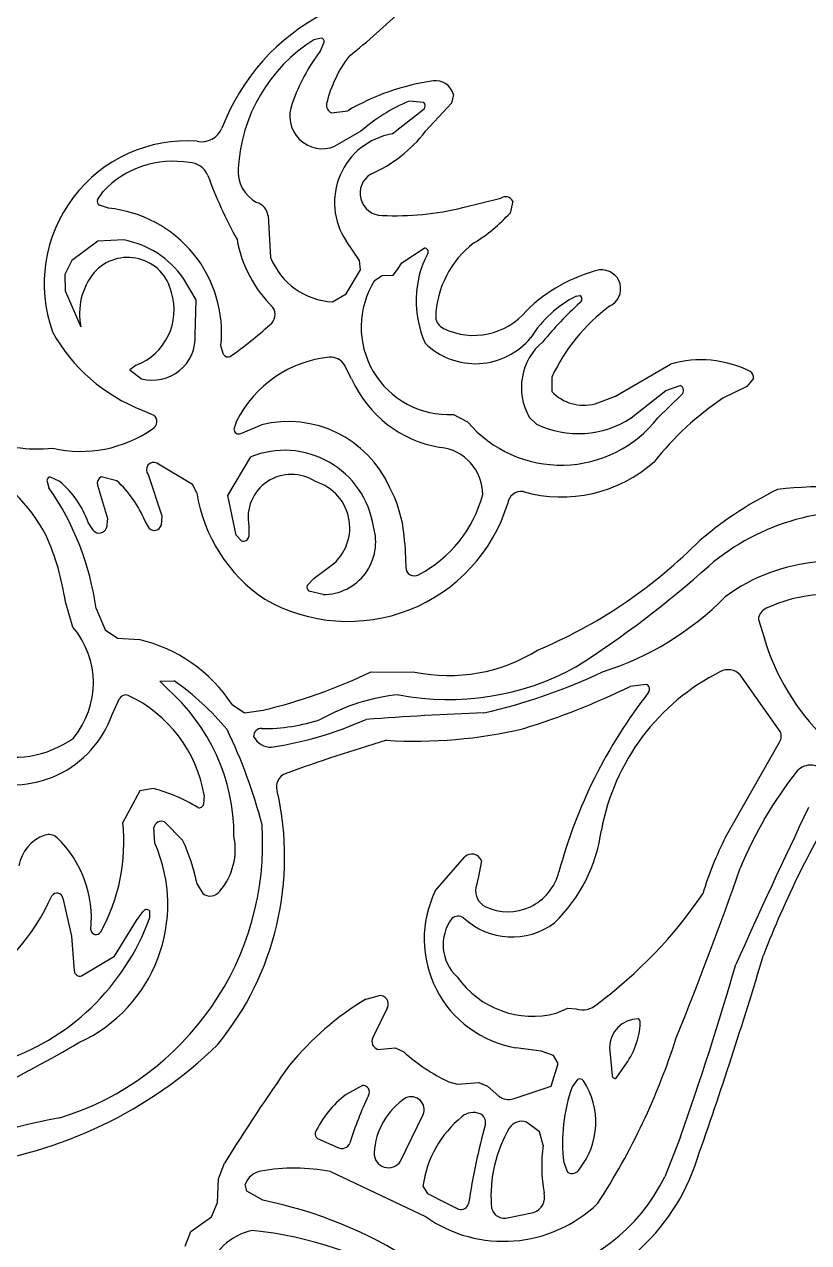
# Model space of a CAD drawing. Header units: millimetres. Extents: x 0.02 to 0.492, y 0.021 to 0.495.
# Drawn here: x 0.1852 to 0.252, y 0.1752 to 0.2789 of the extents above; entities that cross this region are included whole.
import ezdxf

# ---------------------------------------------------------------- set-up
doc = ezdxf.new("R2010")
doc.units = ezdxf.units.MM
doc.header["$MEASUREMENT"] = 0
doc.layers.add('WHITE', color=7, linetype='Continuous')

msp = doc.modelspace()

# ---------------------------------------------------------------- linework, layer by layer
at = {"layer": 'WHITE'}
for p, q in [((0.210510213608246, 0.2777187657524532), (0.209889033556128, 0.2775730002747173)), ((0.2104526535019537, 0.2766217727297778), (0.2107783240409675, 0.2773587232521068)), ((0.2217686506765605, 0.2729115873311191), (0.2216151534782076, 0.272173723453895)), ((0.2165462695385234, 0.2695606802996068), (0.2192801751403661, 0.2716864892882899)), ((0.2192494450543414, 0.272235993820205), (0.2179909476533174, 0.2723478985295502)), ((0.2216151534782076, 0.272173723453895), (0.2193952609523167, 0.2697811231701496)), ((0.2113962617785377, 0.2713583856175764), (0.2127704292910047, 0.2715282619386383)), ((0.2139006122546803, 0.2697959366169672), (0.2116821937351913, 0.2685086660802973)), ((0.1914771833860931, 0.2639387947391477), (0.1919598103385491, 0.2646639343219795)), ((0.192395114049547, 0.2632357614363958), (0.1916335111060427, 0.2634845495156289)), ((0.222567019185938, 0.2632875972654172), (0.2258018979247327, 0.2640877067463073)), ((0.2268302218176637, 0.2638328275092693), (0.2265912173302904, 0.2628296848995779)), ((0.2059971561420181, 0.2625852281444644), (0.2062042492510126, 0.2590554273758737)), ((0.1915115293431318, 0.2604274449396554), (0.1892733466997411, 0.2587772439049859)), ((0.193701586351719, 0.2605419659192204), (0.1915115293431318, 0.2604274449396554)), ((0.2137802943590215, 0.2587931632420613), (0.2126274163513913, 0.2604504729541015)), ((0.2173727798913071, 0.2585884495387628), (0.2192768885423152, 0.2598280412722146)), ((0.1892733466997411, 0.2587772439049859), (0.1886932258273829, 0.2576041331798391)), ((0.2138646909958172, 0.2579806318840833), (0.2137802943590215, 0.2587931632420613)), ((0.2170067821508158, 0.2580274632163314), (0.2173727798913071, 0.2585884495387628)), ((0.1886932258273829, 0.2576041331798391), (0.1887213192876536, 0.2561951573966937)), ((0.1998635754301629, 0.2554443038459164), (0.1987822554009407, 0.257248362096117)), ((0.2126536822946358, 0.2559398342641163), (0.2138646909958172, 0.2579806318840833)), ((0.2150625183187548, 0.2570770257648676), (0.2157167504576702, 0.2575196017877112)), ((0.2157167504576702, 0.2575196017877112), (0.2166542310229162, 0.2575530112143156)), ((0.2166542310229162, 0.2575530112143156), (0.2170067821508158, 0.2580274632163314)), ((0.1887213192876536, 0.2561951573966937), (0.1900613139848319, 0.2531390820825563)), ((0.199783118271544, 0.2524754451608339), (0.1998635754301629, 0.2554443038459164)), ((0.2114832788963553, 0.2552697031779265), (0.2126536822946358, 0.2559398342641163)), ((0.232206525455706, 0.2557460318562536), (0.2325462479183712, 0.2558033938318383)), ((0.2021914547460792, 0.2507911459910666), (0.2019779298744895, 0.2515226993866446)), ((0.1947622884068213, 0.2498744588215887), (0.1942129600949588, 0.2494717098254294)), ((0.213098493746756, 0.2487193493991703), (0.2124721404789304, 0.2499346887798359)), ((0.2355649703082323, 0.247234499660666), (0.2402618171574434, 0.2499732766580254)), ((0.1942129600949588, 0.2494717098254294), (0.1952240423599893, 0.2487278792002443)), ((0.2301455602700832, 0.2488569308020392), (0.230136944360485, 0.247636568892874)), ((0.2398516294547532, 0.2477317353809727), (0.2410818312319269, 0.2481591529912428)), ((0.2467638042225672, 0.2480570475067785), (0.2447116065297705, 0.2470589175386505)), ((0.2473075126341743, 0.2487452909382265), (0.2467638042225672, 0.2480570475067785)), ((0.2338397110667013, 0.2465932952381843), (0.2355649703082323, 0.247234499660666)), ((0.2369030790336908, 0.2453900959810771), (0.2398516294547532, 0.2477317353809727)), ((0.2411939247232356, 0.2473619735513322), (0.2391804284001182, 0.2453861690958271)), ((0.1952613210502485, 0.2460585850035271), (0.1962614094181913, 0.2456360905503142)), ((0.2033141274508761, 0.2451252607019162), (0.2030795710473111, 0.2444377747276638)), ((0.2036595297580875, 0.2440629542000522), (0.2054238898399758, 0.2447969812037833)), ((0.2229971592483484, 0.2450247357301116), (0.2217614661556151, 0.2456959871294023)), ((0.2282300073206539, 0.2454683831155178), (0.2288489975482862, 0.244860486055706)), ((0.2025573468190704, 0.2387933947805139), (0.204524920165406, 0.2420739664317547)), ((0.1957874740115567, 0.2405684073158141), (0.1969425720696742, 0.2370696359477471)), ((0.199565150184822, 0.2397207136587821), (0.1965305729958147, 0.2415514754552247)), ((0.1871684628242118, 0.2400978934889414), (0.187330693511681, 0.2394430218459598)), ((0.1882729982329806, 0.2399776184415525), (0.1874772101123819, 0.2403518043265889)), ((0.1914672940744727, 0.2396577192694194), (0.192331370881636, 0.2368214573760785)), ((0.1931187614022686, 0.2400487845741211), (0.1917724278975561, 0.2403688635685334)), ((0.199928872815641, 0.239026594850731), (0.199565150184822, 0.2397207136587821)), ((0.2032725856572105, 0.2354268745586206), (0.2025573468190704, 0.2387933947805139)), ((0.1911251562658887, 0.2357982289993284), (0.1906853724658827, 0.2364912274910754)), ((0.192331370881636, 0.2368214573760785), (0.1922343008583889, 0.2360247130608098)), ((0.1958903652681482, 0.2359749406520982), (0.1955152214688816, 0.236617432274545)), ((0.1969425720696742, 0.2370696359477471), (0.1968782079256295, 0.2362479602266319)), ((0.2037276979226982, 0.234938244998226), (0.2032725856572105, 0.2354268745586206)), ((0.2043555827527481, 0.2362002687242749), (0.2043508513168229, 0.2352920759621708)), ((0.2176220805366144, 0.2347105162259777), (0.2177111494451937, 0.2326815516571072)), ((0.2099149901924068, 0.2317575461472074), (0.2111288233849212, 0.2326514186860386)), ((0.2093217271052528, 0.2311406844041018), (0.2099149901924068, 0.2317575461472074)), ((0.2106691997682167, 0.2303542829670451), (0.2094614367682989, 0.230661563752796)), ((0.189376098202938, 0.227592374559714), (0.1887358765397715, 0.2297384868367093)), ((0.1913444452416591, 0.2291701627515237), (0.1921172429607532, 0.2273465496069497)), ((0.2477310349859182, 0.2282419942829506), (0.2482135220611362, 0.2267148152007223)), ((0.1921172429607532, 0.2273465496069497), (0.1931722830379707, 0.226646460730117)), ((0.1931722830379707, 0.226646460730117), (0.1950083515978863, 0.2265317163903523)), ((0.1967828688665795, 0.2229974443935889), (0.1980106927710527, 0.2230158545481417)), ((0.1973633008512355, 0.2223794041516722), (0.1967828688665795, 0.2229974443935889)), ((0.214761903246781, 0.223786258105012), (0.2184803710046102, 0.2237663727820241)), ((0.2495832438418403, 0.2187132277895901), (0.2461880965210113, 0.2235241431394955)), ((0.2381736811693907, 0.2227165897818151), (0.2368195395761187, 0.2225372482944234)), ((0.1927195858990655, 0.2201604480082416), (0.1933393897477077, 0.221512545310634)), ((0.202927228247819, 0.2210088820094951), (0.2039965934783602, 0.2202827277462408)), ((0.2039965934783602, 0.2202827277462408), (0.2055803565556021, 0.2205288347136476)), ((0.2449415790969555, 0.2097052928357403), (0.2495349133720525, 0.2177956869559769)), ((0.1950803056224935, 0.2136635952599309), (0.1936156624152266, 0.2109638511503207)), ((0.1962428146765167, 0.2138419152576333), (0.1950803056224935, 0.2136635952599309)), ((0.2005622887402197, 0.2132751415840631), (0.2005072033368301, 0.212512193966434)), ((0.1963458524869199, 0.2092131350941925), (0.1962614018301794, 0.2105297062111957)), ((0.1971860406571524, 0.2110164472941949), (0.1987164462163655, 0.209468159107719)), ((0.2202278792525366, 0.2051377173204073), (0.2227244741323782, 0.2079969631816204)), ((0.2241486973552016, 0.2077017452557903), (0.2238936790906191, 0.2063768301075249)), ((0.2238936790906191, 0.2063768301075249), (0.2236859226412087, 0.2054039590035772)), ((0.1999553362865019, 0.2057208289350017), (0.2004240547254282, 0.2049292354494484)), ((0.1885304600035533, 0.2045160943867757), (0.189257325286348, 0.201288162782443)), ((0.1947913518237411, 0.20261304854485), (0.1953408079541899, 0.2033528326334357)), ((0.1958989818386875, 0.2034649001159834), (0.1959088223477393, 0.2028139816484101)), ((0.1929151506573488, 0.1995874692311931), (0.1947913518237411, 0.20261304854485)), ((0.189257325286348, 0.201288162782443), (0.1894765376247345, 0.1983318472435707)), ((0.1901172043141316, 0.1979061563741179), (0.1929151506573488, 0.1995874692311931)), ((0.214318352755966, 0.195939324695695), (0.2153904960398407, 0.1962204828904444)), ((0.2161293435193201, 0.1951682068701662), (0.2149035268957894, 0.1926502730520277)), ((0.2305307723020441, 0.1947362186902679), (0.2314976249972978, 0.195163841895264)), ((0.2314976249972978, 0.195163841895264), (0.2322143131959346, 0.195101090451298)), ((0.235060310912973, 0.1918127054523974), (0.2352788849329026, 0.1894369685772906)), ((0.2153494869119097, 0.1916554543548556), (0.2168238541528897, 0.1917889556444697)), ((0.2168238541528897, 0.1917889556444697), (0.2175391583533762, 0.1914431016785487)), ((0.2292403433170769, 0.1915036385653738), (0.2270821740670442, 0.1917953545815627)), ((0.2302842972087904, 0.1911250183440754), (0.2292403433170769, 0.1915036385653738)), ((0.2306900939646687, 0.1904439060237355), (0.2302842972087904, 0.1911250183440754)), ((0.2301047139572924, 0.1885244292077869), (0.2306900939646687, 0.1904439060237355)), ((0.2356205939235436, 0.1891943741635322), (0.2363228978957836, 0.1902091456454126)), ((0.2213696456674042, 0.1889007221661365), (0.2221118525450198, 0.1886967528689664)), ((0.2221118525450198, 0.1886967528689664), (0.2239339901241969, 0.1888278964641217)), ((0.2239339901241969, 0.1888278964641217), (0.2246586882542956, 0.1885215933132539)), ((0.2323373289685206, 0.1890872195667347), (0.2318757434222202, 0.1884666444771942)), ((0.2140226678789243, 0.1885723915811357), (0.2126276151746295, 0.1878036207765734)), ((0.2246586882542956, 0.1885215933132539), (0.2256396574912103, 0.1876712692221008)), ((0.2268705078807218, 0.1874537890803777), (0.2301047139572924, 0.1885244292077869)), ((0.2172730535903128, 0.1821446278245734), (0.2192034977892437, 0.1861122920947972)), ((0.2290921441745185, 0.1846346735040167), (0.2279847482809493, 0.1854466634229896)), ((0.2294033172098916, 0.1834975745620743), (0.2290921441745185, 0.1846346735040167)), ((0.2101972989340269, 0.1840775328483968), (0.2119261533561719, 0.1832989632005121)), ((0.241105056837785, 0.1842098041367699), (0.2397588708882555, 0.1808146092150574)), ((0.2017696136406369, 0.1806371900174828), (0.2022827070950327, 0.1819624644602611)), ((0.2311617351425287, 0.182012352721484), (0.2314767715401694, 0.181201580001907)), ((0.2016918869627842, 0.178610134871822), (0.2017696136406369, 0.1806371900174828)), ((0.2113042778644915, 0.1812464717421753), (0.2193803608116212, 0.1774252026149463)), ((0.2041832127478233, 0.1795973860216311), (0.2040324394248462, 0.18013921944268)), ((0.2055468636525665, 0.1788106288293888), (0.2041832127478233, 0.1795973860216311)), ((0.2191735477537926, 0.1800161960823335), (0.2195748452981302, 0.1793778855971769)), ((0.2195748452981302, 0.1793778855971769), (0.2211299496763788, 0.1785878651083591)), ((0.2011798575533963, 0.1774130960738201), (0.2016918869627842, 0.178610134871822)), ((0.2211299496763788, 0.1785878651083591), (0.2221938196510771, 0.1780529415895371)), ((0.1994099136956565, 0.1761640165165263), (0.2011798575533963, 0.1774130960738201)), ((0.2263713895868915, 0.177306869381508), (0.2285878558449125, 0.1777764314741253)), ((0.1989245247328688, 0.1749161645218122), (0.1994099136956565, 0.1761640165165263))]:
    msp.add_line(p, q, dxfattribs=at)
for centre, radius, start, end in [((0.1784836139331425, 0.31985610104955), 0.0555998616119317, 308.223441734968, 314.5111215537325), ((0.2191987124572418, 0.2635525512133411), 0.0183268040441172, 117.0870377035938, 159.2130152974775), ((0.2172530683125241, 0.265873057623471), 0.0138245313098079, 122.1866299059419, 176.8613138916717), ((0.2104437282127311, 0.2773894092705324), 0.000336, 354.7600219059449, 78.58738290594054), ((0.2227497599715963, 0.2671435043466518), 0.0155259910816763, 142.3759619059419, 161.1704491740373), ((0.2214435162248697, 0.2696556237815074), 0.0107598040286334, 142.6953309602338, 166.6592015459929), ((0.2228690904513134, 0.2543099443516365), 0.0199612979978153, 98.15048509639358, 120.391914905942), ((0.2202608913451985, 0.2725302839644723), 0.0015552268190606, 14.19219990594147, 98.19865960075688), ((0.210620763215294, 0.2710801559255211), 0.0027819408283892, 157.2809164676403, 292.4293029059418), ((0.2116716083471789, 0.2720116826745878), 0.0007089518866343, 169.7061926045754, 247.1459279059412), ((0.2238296906496186, 0.2584354284317155), 0.015088, 112.7666699059419, 131.153441905942), ((0.2189284379032898, 0.2719424305238382), 0.000435, 323.9585299059413, 42.44313590593958), ((0.2003437894042168, 0.2707596662849698), 0.0018591296480106, 258.1139078102711, 337.7808158968626), ((0.2100398633445827, 0.2769655323584209), 0.0117957280310845, 293.519076469961, 322.4778029059419), ((0.1991007672371066, 0.256800149221701), 0.0121706788480474, 85.9475218882397, 199.6027182524572), ((0.2175776812744708, 0.2637190355114542), 0.005932, 100.0130519059424, 213.4359979059423), ((0.1979010883596928, 0.2590859721080408), 0.0081493832272542, 80.22730705479967, 136.8065049059419), ((0.1992599480364459, 0.2653902292891672), 0.0017270421858772, 21.72719556918977, 89.18997914343248), ((0.2064242669342303, 0.2663665036531591), 0.0029866376720919, 174.9386417155929, 241.8666296896677), ((0.2385756687819519, 0.2799075420150456), 0.0401839029163208, 200.2038796857659, 208.7573721051727), ((0.2157267193059168, 0.2645199654765897), 0.00190155444227, 121.0121665842726, 269.0433891953267), ((0.1918398536490319, 0.2638095845213633), 0.000385, 160.3903059059375, 237.5913229059366), ((0.2046150392236809, 0.2623966776052638), 0.0013949188083136, 7.768423905942836, 73.29540789674114), ((0.2262037754511009, 0.2635072496386757), 0.000706, 27.46188590594211, 124.6966619059432), ((0.1913695488459152, 0.2526201860392211), 0.010665, 354.0934959059418, 84.48180990594177), ((0.2167559739223432, 0.2873525149218559), 0.024756585161664, 267.5437026868362, 283.5755459059419), ((0.2161545733853437, 0.2723120962766244), 0.0141010518174048, 301.4357534632043, 317.7426869059419), ((0.1922485451192012, 0.252735036165687), 0.007941, 34.63575990594172, 79.45663690594182), ((0.2139728626245046, 0.2624964598174513), 0.0107973525673721, 190.2507411184609, 225.4930256367591), ((0.2285231188852248, 0.2537085330802606), 0.0082665807409927, 127.341838244225, 178.3458852023479), ((0.2272597144813174, 0.2553520670213084), 0.0086710968703928, 152.2556040768074, 204.5261531332141), ((0.2193257219240121, 0.2595342805720209), 0.0002977919544687, 330.7349907891769, 99.43826990593986), ((0.1940454263539749, 0.2552349235867884), 0.0038137653126481, 12.7593512405127, 138.6094766549167), ((0.2117739903001783, 0.2612486397790026), 0.005986, 201.493169905942, 267.2163229059417), ((0.1953860476396695, 0.2542894038904641), 0.0054475709042387, 140.4720033965654, 192.1904769059418), ((0.2373308717898369, 0.2450657784616949), 0.0132903261945011, 103.6136275257872, 134.6823046987923), ((0.234396698497802, 0.2563783213583368), 0.0016160804103387, 294.2017799002157, 96.89512962231963), ((0.2213438926128167, 0.2531122406536795), 0.007428, 147.7399989059417, 273.2226469059419), ((0.1929639230376881, 0.2545732222780818), 0.0050311525539355, 290.943428905942, 17.39375572189001), ((0.2365821845647277, 0.247126403460695), 0.0096666636600165, 116.9141239059418, 148.1029853197162), ((0.2539831228984264, 0.2316075866831915), 0.0318760619201951, 132.3195420423766, 140.5347539060883), ((0.2323361151062742, 0.2554977288511351), 0.0003709270536751, 300.0920141233286, 55.49298690594134), ((0.2055536070904677, 0.2541916404454865), 0.0010433363748351, 304.0224239369884, 35.40936222882471), ((0.2235019942749076, 0.2582520257523105), 0.0058363974704621, 243.8968218448197, 320.1914499809344), ((0.2446281405960151, 0.2421093248253653), 0.0159773376791478, 126.791605135141, 155.018629905942), ((0.1864437421430884, 0.2744626862908308), 0.0288887582537585, 304.4163660016143, 312.9770727556361), ((0.2214299672397749, 0.2540787419063321), 0.0011773609659605, 186.4170756482254, 245.0886030078559), ((0.2006351668156571, 0.2599094076324265), 0.0148567663307878, 208.9549124611314, 248.7947299059419), ((0.1961556562607789, 0.2522414700329759), 0.003635, 255.1499669059419, 3.690525905942331), ((0.2236519210131445, 0.2561286475553793), 0.006121760049318, 225.629393558189, 320.4937188808211), ((0.2326160723661698, 0.2479863508452362), 0.0050574428391628, 129.8631167780319, 209.859423905942), ((0.2025711626542553, 0.2510352124040924), 0.0004513828856954, 212.7318599059426, 296.3832747973333), ((0.2122443578361458, 0.2406276465733178), 0.0099988773161672, 95.8686336434566, 153.268382905942), ((0.2112703297620042, 0.2491268281550615), 0.0014480979899093, 33.90910790594222, 91.91286368852255), ((0.2428443075928147, 0.2408602982700943), 0.0094718336106418, 63.71841431332204, 105.8219869059419), ((0.2467698733951788, 0.2488706058809744), 0.0005520505286508, 346.8795429059409, 60.90952227756281), ((0.2222584485985123, 0.252772478554414), 0.0100166176344763, 203.8686009059417, 260.8178592329564), ((0.2408881247170302, 0.2477254448104501), 0.000475, 310.0749759059416, 65.93309090594312), ((0.2328717515337062, 0.2502503628260864), 0.003783, 223.7038919059422, 284.8251949059418), ((0.2585276401700978, 0.2262734751838702), 0.0249583132329601, 123.6118909059419, 141.8895034768906), ((0.1958276697997033, 0.2450882487281965), 0.0006987565518172, 297.8930646565898, 51.63048890594418), ((0.2077134356916939, 0.2356258009535245), 0.0094526486970509, 24.17116106472034, 104.017136905942), ((0.2309405996962551, 0.2518408814775674), 0.010467, 220.632392905942, 321.926442905942), ((0.2324057867092016, 0.2522766761736031), 0.008225, 244.377721905942, 303.1466099059418), ((0.1900599625467483, 0.2531412789951392), 0.0105982824619162, 256.9063444699328, 305.1035249622325), ((0.2034925607019276, 0.2444406979416087), 0.000413, 180.4055429059443, 293.8462309059448), ((0.186355066801046, 0.2571083099398497), 0.0143491367179424, 250.1103667543231, 275.2137323198237), ((0.2073968025382368, 0.2349834851705792), 0.0076500086848615, 8.687323960740772, 112.0495959059418), ((0.2202349651740551, 0.2388804498587444), 0.0040262674105215, 359.7779096552244, 83.93936597137377), ((0.1732522275458694, 0.2279038953768008), 0.0157460946280941, 28.41242524902833, 60.84679190594188), ((0.1962675456094894, 0.2409779097710673), 0.000631, 65.36462190594115, 220.464273905942), ((0.2309823250916823, 0.2505529060198935), 0.0118872582832145, 254.0648875127445, 311.6987146373384), ((0.2079745157797108, 0.2369009995874778), 0.0036861497522871, 56.27397577314765, 190.9585219059422), ((0.1874674854901915, 0.2400489604200574), 0.000303, 88.16080690593797, 170.7063019059381), ((0.1829244136643511, 0.2336989125946268), 0.008248, 19.78822090594197, 49.57361790594189), ((0.1920484709740873, 0.2398293858397074), 0.000606, 117.0981799059397, 196.4559539059409), ((0.1864443104701408, 0.2328348197312196), 0.009828, 22.63636590594204, 47.22461190594202), ((0.208864601245776, 0.236050115654933), 0.0040838514887012, 303.671671905942, 73.5487138140025), ((0.2536751725669249, 0.2008318228998631), 0.0387120013766037, 79.73100281406288, 96.4017295593575), ((0.1681895568748327, 0.2260437639094356), 0.023365, 7.689635905941805, 34.99294890594187), ((0.2130709768246623, 0.2410473312962586), 0.0132965511906741, 188.7413679059419, 236.4854271009277), ((0.2064763429514206, 0.2342837985882443), 0.0111539030953453, 2.192513905941861, 27.86092871235021), ((0.2137557695242325, 0.2416727577464623), 0.0108742127262533, 297.6793871905139, 345.0356653626786), ((0.227559640377077, 0.2379562647830002), 0.001176968645284, 82.23330169902131, 173.1840841336092), ((0.2626582334012414, 0.2119386189766771), 0.030424542987472, 115.9207541061461, 131.7617994985912), ((0.2128060039323935, 0.2422941554696711), 0.0142188886917924, 240.1522155074655, 342.8271276048517), ((0.2561352447673488, 0.2179836579806233), 0.0194622439937457, 80.5613090124134, 130.475290358844), ((0.1668771330827855, 0.2264892998575547), 0.0220989113203305, 8.454807905941944, 23.76858171374654), ((0.1916076297721195, 0.236264555404098), 0.000671, 224.0250089059417, 339.0569299059429), ((0.1963026922553466, 0.2364066760521152), 0.000597, 226.317229905942, 344.5821979059418), ((0.2106813772021344, 0.2348282388822791), 0.0044739724877735, 269.8440499059417, 17.03558332417953), ((0.2039024123640978, 0.2353561969858591), 0.000453, 247.3138459059422, 351.8625959059383), ((0.2126349549110776, 0.2645602261229041), 0.0422050967338395, 292.7253807026476, 314.8388589124093), ((0.2184433010358318, 0.2326783620692474), 0.0007321585382584, 179.7503949059424, 299.7938637305905), ((0.1855728713053326, 0.297325938669817), 0.0867230000252599, 302.5225615034065, 311.9111833020479), ((0.2541060307323523, 0.2176546244508267), 0.0155308780693271, 63.31330774817199, 126.3289445717119), ((0.2096818111096417, 0.2309857537428909), 0.000392, 156.7196009059408, 235.7933449059429), ((0.2537591450722025, 0.2176103010891804), 0.0127612438617987, 87.97926858287607, 114.7824445540807), ((0.2268814487443829, 0.2479160053577418), 0.0252960961585516, 287.4536141080904, 315.4396788138126), ((0.248903652873859, 0.2281264218784869), 0.0011782994915523, 114.7704476648083, 174.371146905941), ((0.1837732312521638, 0.2228443872349758), 0.007344079363947, 320.2725510748822, 40.27864290594186), ((0.1920610640457865, 0.2138671396076391), 0.013003, 33.31475590594197, 76.89936390594197), ((0.2670924247930511, 0.2322383203527019), 0.0196703349621974, 196.3081849059419, 225.7272182795207), ((0.2213877207593209, 0.2377200169814064), 0.0142533108097442, 258.2303709059419, 301.9932602397478), ((0.221373953009851, 0.2439114228002214), 0.0224852280795863, 259.1372223342382, 298.7756017235867), ((0.2451599297432495, 0.222530979016381), 0.001429511069679, 44.00792890594202, 117.5986131843896), ((0.1841570210724594, 0.2034898947429259), 0.0239413309121967, 39.9466904859235, 54.64429290594187), ((0.1952732027867107, 0.2641496355451824), 0.044822, 283.2945679059418, 295.7727029059419), ((0.2134544749756134, 0.268066201431706), 0.049014884965553, 282.8710449587764, 295.3869521141599), ((0.253036423737228, 0.2068308786987199), 0.018994414650702, 116.7141779656247, 169.4406311721124), ((0.1865019001058193, 0.209843218522048), 0.0165869218450237, 359.8794145108032, 49.09421390594191), ((0.2079167902740145, 0.282478822598108), 0.0665459333635379, 287.3534221878788, 295.7425289059418), ((0.2725438691582229, 0.1954231892870019), 0.0433046822137543, 142.0776148329713, 164.8287463360776), ((0.2380383749041451, 0.2223031438128572), 0.0004350233955344, 322.4409978303535, 71.87855590594326), ((0.1938782997585739, 0.2211872171727942), 0.0006294937625443, 70.92309034804126, 148.8815419059433), ((0.1891715598273823, 0.211321032001578), 0.0115571298091744, 9.734483905941833, 64.84549369053973), ((0.2186234926681529, 0.2054362581825204), 0.0164601508061868, 95.18330316738252, 119.6064366096202), ((0.1842838522550567, 0.2231052976223483), 0.0089349729357378, 249.1983356664673, 340.7562989059418), ((0.2338685154300672, -0.0423926610483967), 0.2628471058807191, 92.070316421468, 94.26332903363648), ((0.161619478688321, 0.1992642540155281), 0.0453456278744256, 14.686889647239, 25.60639078914599), ((0.2053834788070688, 0.2183323674295996), 0.0006221591915984, 84.02148927338622, 185.2340225963098), ((0.2055586373972008, 0.2346221883440256), 0.0156714341978748, 269.5965231542225, 288.3469007848828), ((0.201327021253511, 0.2491130614159139), 0.0321335865423746, 278.8754521570253, 293.8661882807349), ((0.2185580567789669, 0.2575957980473916), 0.0397158853915426, 266.4312967433311, 283.4044198352481), ((0.1843161769257022, 0.2252576830626867), 0.0087507857211925, 252.682729905942, 305.69107971101), ((0.2062273788497639, 0.2189931203552332), 0.0016298922740417, 206.1178230489902, 272.0196113199903), ((0.2548567497872448, 0.0859280491531209), 0.1376037832283893, 106.3650930826959, 110.1491340266543), ((0.2487677100770025, 0.2182961418531099), 0.000916, 326.8831609059417, 27.0864259059424), ((0.2521949482377497, 0.2142360408595886), 0.0016059511887187, 33.66782169990572, 136.1131958821639), ((0.2078602991397878, 0.214025194572029), 0.0011576679707775, 110.3836611839751, 199.5200102554182), ((0.2779736212262642, 0.1940223220000183), 0.0343568815083382, 141.6291021903355, 157.6964332476093), ((0.1927967543233095, 0.2005399608303775), 0.0137410816001775, 58.34948491675372, 75.47601690594176), ((0.1822242156693421, 0.2080210108661131), 0.0251795450830622, 320.619619270184, 12.8907296363696), ((0.3229738397215121, 0.1709948648227866), 0.0801131727816013, 148.1328311679582, 159.0290777888488), ((0.2001303198397915, 0.2126054763200837), 0.0003882560596339, 251.5122628591726, 346.098120905942), ((0.7477815465324972, -0.025588195237439), 0.5498672044805101, 154.3713449059415, 155.9080962498351), ((0.1810778168801402, 0.2092056072065099), 0.024455172174601, 287.0968590009356, 3.646647787348437), ((0.1781278017680488, 0.2092313561365013), 0.0155844591307914, 330.8719382013494, 6.382656905941908), ((0.1969365053671254, 0.2103688608991624), 0.000694, 68.92676590594158, 166.5989589059431), ((0.1880976493961881, 0.2067183027334558), 0.0033584089444222, 109.4102112208817, 170.3814720399938), ((0.18731479860847, 0.208838830734406), 0.0010987554274499, 48.98042256260806, 107.6555963663876), ((0.1814236255913471, 0.2028147558244049), 0.0095229795576448, 354.0846247220765, 46.02435711396873), ((0.1835126456810206, 0.2023632331206699), 0.016782, 11.54112590594188, 25.04727190594183), ((0.1976975626967021, 0.2086904166407267), 0.0055059027104685, 319.6716883870643, 11.71451398310545), ((0.2211143782349186, 0.2120614740147374), 0.0133643355498779, 313.7988657694313, 352.4766827140272), ((0.2706041374085862, 0.1965223996189161), 0.0288505731773917, 152.8103689059419, 163.1431080308234), ((0.1845328641596422, 0.2039857152153884), 0.0129179182459758, 294.5184291227409, 23.87008990594187), ((0.2233496532742156, 0.2074299649094789), 0.000844, 18.78480490594151, 137.7939429059423), ((0.2264212087530102, 0.207818797974112), 0.0044557833028472, 244.2198282981678, 346.2039149621123), ((-0.0489737643033363, 0.3102602458884083), 0.3126819145198694, 337.9053374152377, 340.7285101911315), ((0.225151317488718, 0.2051376818481433), 0.0014893910106526, 169.7011439059422, 243.3514844083125), ((0.1708496649155914, 0.2122128720041956), 0.0183331736922899, 300.6737945043845, 335.8913347516675), ((0.1880142388215321, 0.2044254981159524), 0.0005241106687089, 9.953980905942132, 145.2355814565408), ((0.2010658551611441, 0.2057242101532523), 0.0010217106141041, 231.0853049059433, 324.2433983357049), ((0.228658412660324, 0.2010368964927946), 0.009375, 154.0605609059419, 260.320765905942), ((0.2109343655963535, 0.2266122971626593), 0.0387258423731014, 306.5537345610941, 325.8776150606548), ((0.1956642355932869, 0.2031880189135331), 0.000363, 49.70795590594577, 152.9973129059451), ((0.1770397666717613, 0.2097197880104114), 0.0200930690441409, 287.521919958692, 339.8980919059419), ((0.2246111297232176, 0.2005475107963434), 0.0037166778053037, 142.9277206436828, 227.2343380030828), ((0.2221852011169109, 0.2021600723232629), 0.0008278772196115, 56.77360832229808, 130.6690427071526), ((0.2267631084450636, 0.2072566446222543), 0.0060336742108826, 226.8789040630271, 306.6436093654581), ((0.1913522840326878, 0.2018908043304151), 0.0004599925195074, 187.1785687819321, 327.7600440611867), ((-0.1426006470299721, 0.317233317273648), 0.4080702938331323, 340.6914240520262, 343.2555594479982), ((0.1899788442347454, 0.198392872398543), 0.000506, 186.9269089059432, 285.8690039059423), ((-0.0278645074513152, 0.2786667798636676), 0.2850732305519761, 340.6496989059416, 343.7444281917153), ((0.2285208635215606, 0.2023352543414419), 0.0078603483468405, 215.0692897167994, 284.8152009059418), ((0.2155094698722889, 0.1955184934124659), 0.000712, 330.5294929059413, 99.61913790594183), ((0.2277346790431794, 0.1738801238197439), 0.0258187171317735, 121.3078159059418, 140.5132915873304), ((0.232774939832641, 0.1967709368993802), 0.0017614452548852, 251.4412729059428, 314.0009751812208), ((0.237504287450604, 0.1917960470904046), 0.0024440333094119, 90.27861429914108, 179.6094729059418), ((0.231010547322821, 0.1942546334672494), 0.006677352793337, 322.7098209059419, 357.1219050124882), ((0.2373318539279688, 0.1939314849786843), 0.0003478350799591, 358.0017228429419, 62.5117891706367), ((0.1401325434184625, 0.2761258428542872), 0.0975409407681833, 290.5988577179695, 300.6742067740768), ((0.1757541429960426, 0.2187654806461676), 0.0372352130944444, 277.1147166901, 314.1432191903871), ((0.2155430589564294, 0.1923395967841644), 0.000711, 154.0901279059416, 254.2016089059421), ((0.1854546755892981, 0.2102427457398387), 0.0580230461233744, 326.9039183972397, 342.3485965468926), ((0.2277471098716251, 0.2026661568241443), 0.015171, 227.7118519059418, 245.1419219059419), ((0.3385495798520515, 0.0976300838858495), 0.1602517114552133, 144.6713143875488, 148.2476039059422), ((0.2325324191592559, 0.1887349196437689), 0.0004027100920548, 38.82794652600889, 118.9760029059432), ((0.2274363481924294, 0.1854670674792804), 0.0064543559968572, 321.6208177596421, 33.05347604359271), ((0.2355388506612194, 0.1894411899634005), 0.00026, 180.9303009059411, 288.3244249059456), ((0.2177803555592672, 0.1809676886548222), 0.008560414793961, 127.007996905942, 155.2006142109801), ((0.2424275426618783, 0.1745241600581727), 0.0308610057791631, 154.6426828607304, 162.7342232895667), ((0.214074134368661, 0.188027764867973), 0.0005470530653019, 328.3559020480483, 95.39834290594347), ((0.2264478501886684, 0.1886535159140145), 0.001272, 230.5524479059421, 289.4071029059411), ((0.2451331316167426, 0.1837334016924079), 0.0140769999999998, 160.3520739059419, 187.0225309059423), ((0.2209353547858715, 0.1825379841557731), 0.0059271540661612, 122.8301199739707, 177.0071600133174), ((0.218185115017876, 0.1865228884871507), 0.0010980404666642, 338.0414599059416, 114.9490541690544), ((0.1949571676647114, 0.1473404368323998), 0.0390677264144209, 99.85972650193482, 121.6343593423024), ((0.2282513472990962, 0.1787912924086066), 0.0091600673357036, 128.9086393138601, 172.3152669059419), ((0.2234734021725765, 0.1847811766882146), 0.0014987657291021, 67.65710041573253, 130.5977601322913), ((0.2236915588184193, 0.1854235084966221), 0.0008228180979005, 351.4828798831585, 64.70311517560191), ((0.2104194584745092, 0.184441488728656), 0.0004264020921648, 164.1022844442026, 238.6000089059443), ((0.2792081123762952, 0.1701348382823125), 0.0567664463105869, 164.5035257139494, 171.4785361152705), ((0.2366072385126833, 0.1791307154417464), 0.0116401425199473, 149.9863505901277, 183.6248549358929), ((0.2275470089477282, 0.184341896674631), 0.0011883287811577, 68.3851509059416, 149.0417967245852), ((0.2122661549982502, 0.1839615799272284), 0.0007447563649545, 242.8367509059435, 338.1042773829012), ((0.2162404478269578, 0.1828035846050907), 0.0012249484483453, 177.9479049723959, 327.4560399059414), ((0.2422482932675983, 0.1817315179105137), 0.0129658152855723, 172.171481905942, 190.1767514194581), ((0.2082081380867443, 0.1652804474020478), 0.0162634564208502, 79.025386905942, 100.0494775885165), ((0.2256439525829075, 0.1876841002987668), 0.0177097928986153, 280.173431716367, 342.3096068169552), ((0.2318659605872734, 0.1818061288009557), 0.0007189905178908, 237.2278699059411, 331.204020982309), ((0.2056808799557209, 0.1795824011786007), 0.0017399433217903, 100.2861292833577, 161.335809905942), ((0.2256518541759297, 0.1876804136075027), 0.0156890787007129, 280.6708864583375, 334.0480779059419), ((0.228177479772872, 0.1790727316524401), 0.0013597068334028, 287.5664789059413, 15.69908322348801), ((0.1982321808840996, 0.1425345377500833), 0.0370062071549811, 57.12061185716534, 78.59978790594191), ((0.2260357000806439, 0.1868772436889977), 0.0115600441716868, 234.8499869059419, 313.9852065228382), ((0.2224025750162289, 0.1787046109937559), 0.0006842892771881, 252.2376919059417, 346.6392730507861), ((0.2261233986176432, 0.1784125546514918), 0.0011331546395298, 180.8985058176284, 282.6415009059415), ((0.2057006610966615, 0.171306564600255), 0.0050541540123813, 102.0139526856503, 165.6933531249336), ((0.2008968220876356, 0.1418415817650894), 0.0346123758466725, 59.4204938997003, 83.77718246709323)]:
    msp.add_arc(centre, radius, start, end, dxfattribs=at)

doc.saveas('drawing.dxf')
